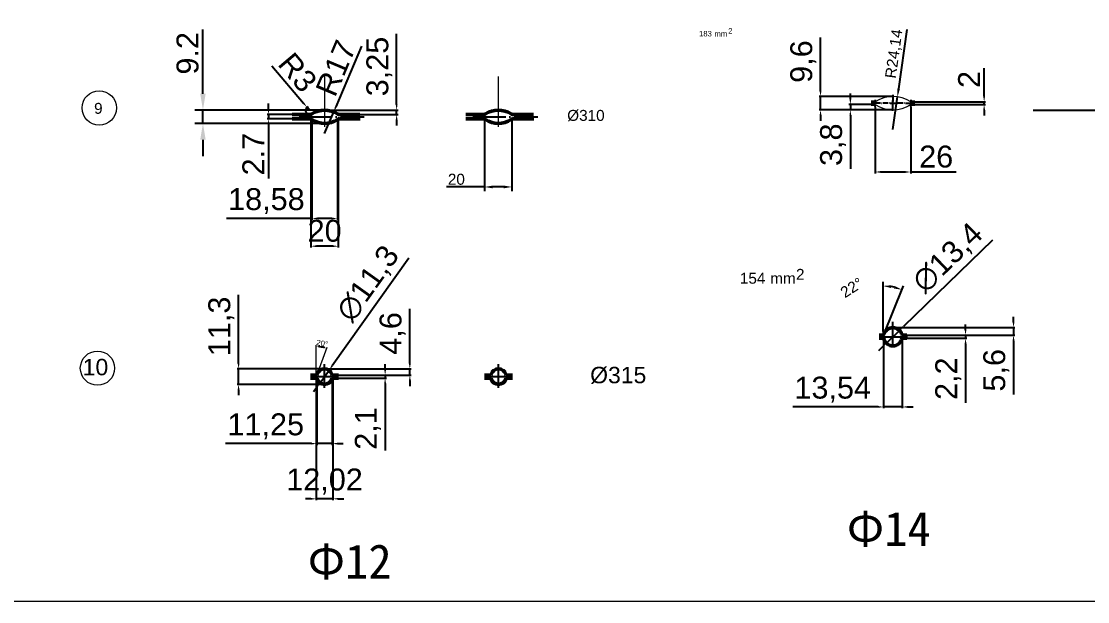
# Model space of a CAD drawing. Header units: millimetres. Extents: x 1526 to 31626, y -4643 to 9189.
# Drawn here: x 23015 to 23794, y 764 to 1188 of the extents above; entities that cross this region are included whole.
import ezdxf

# ---------------------------------------------------------------- set-up
doc = ezdxf.new("R2010")
doc.units = ezdxf.units.MM
doc.linetypes.add('ACAD_ISO04W100', pattern=[30, 24, -3, 0, -3])
for name, color, linetype, lineweight in [('Main', 1, 'Continuous', 40), ('контурная', 7, 'Continuous', 50), ('осевые', 1, 'ACAD_ISO04W100', 25), ('размерные', 7, 'Continuous', 25), ('тонкая', 7, 'Continuous', 20), ('тонкий', 7, 'Continuous', 20), ('图层4', 250, 'Continuous', 13)]:
    doc.layers.add(name, color=color, linetype=linetype, lineweight=lineweight)
doc.layers.add('осевая', color=4, linetype='Continuous')
doc.styles.add('s1v4', font='arial.ttf', dxfattribs={"height": 4})
doc.styles.add('s2v4', font='arial.ttf', dxfattribs={"height": 8})
doc.styles.get("Standard").update_dxf_attribs({"font": 'arial.ttf'})
doc.dimstyles.new('ISO-25', dxfattribs={"dimtxt": 2.5, "dimasz": 2.5, "dimexe": 1.25, "dimexo": 0.625, "dimtad": 1, "dimtxsty": 'Standard', "dimcen": 2.5, "dimadec": 0, "dimazin": 0, "dimtfac": 1, "dimtmove": 0, "dimatfit": 3, "dimfxl": 1, "dimarcsym": 0})
doc.dimstyles.new('ISO-25$0', dxfattribs={"dimscale": 2, "dimtxt": 4, "dimasz": 3, "dimexe": 0.5, "dimexo": 0, "dimgap": 1, "dimtad": 1, "dimtxsty": 'Standard', "dimcen": 3, "dimclrd": 150, "dimclre": 150, "dimadec": 0, "dimazin": 0, "dimtfac": 1, "dimtmove": 0, "dimatfit": 3, "dimfxl": 1, "dimlwd": -1, "dimarcsym": 0})
doc.dimstyles.new('ISO-25$4', dxfattribs={"dimscale": 3, "dimtxt": 4, "dimasz": 1, "dimexe": 0, "dimexo": 1, "dimtad": 1, "dimtih": 1, "dimtoh": 1, "dimtxsty": 'Standard', "dimcen": 2, "dimclrd": 5, "dimclre": 5, "dimclrt": 3, "dimadec": 0, "dimazin": 0, "dimtfac": 1, "dimtmove": 0, "dimatfit": 3, "dimfxl": 1, "dimarcsym": 0})
doc.dimstyles.new('s1v4', dxfattribs={"dimtxt": 4, "dimasz": 1.5, "dimexe": 1, "dimexo": 0, "dimgap": 0.7, "dimtad": 1, "dimtxsty": 'Standard', "dimcen": 1, "dimadec": 0, "dimazin": 0, "dimtfac": 1, "dimtix": 1, "dimtmove": 0, "dimatfit": 3, "dimfxl": 1, "dimlwd": -1, "dimlwe": 20, "dimarcsym": 0})
doc.dimstyles.new('s2v4', dxfattribs={"dimtxt": 8, "dimasz": 6, "dimexe": 3, "dimexo": 0, "dimgap": 1.5, "dimtad": 1, "dimtxsty": 'Standard', "dimcen": 2.5, "dimadec": 0, "dimazin": 0, "dimtfac": 1, "dimtmove": 0, "dimatfit": 3, "dimfxl": 1, "dimarcsym": 0})
doc.dimstyles.new('s4v4', dxfattribs={"dimtxt": 16, "dimasz": 12, "dimexe": 6, "dimexo": 0, "dimgap": 3, "dimtad": 1, "dimtxsty": 'Standard', "dimcen": 2.5, "dimadec": 0, "dimazin": 0, "dimtfac": 1, "dimtmove": 0, "dimatfit": 3, "dimfxl": 1, "dimarcsym": 0})

# ---------------------------------------------------------------- blocks, each defined once
blk = doc.blocks.new('*D1309')
at = {"layer": 'Defpoints', "color": 0, "transparency": 16777216}
for p in [(23226.22, 1116.36), (23246.22, 1116.36), (23226.22, 1023.44)]:
    blk.add_point(p, dxfattribs=at)
at = {"layer": '图层4', "color": 0, "lineweight": -2, "transparency": 16777216}
for p, q in [((23226.22, 1116.36), (23226.22, 1022.44)), ((23246.22, 1116.36), (23246.22, 1022.44)), ((23242.22, 1023.44), (23230.22, 1023.44))]:
    blk.add_line(p, q, dxfattribs=at)
at = {"layer": '图层4', "color": 0, "transparency": 16777216}
for points in [[(23230.22, 1024.11), (23230.22, 1022.78), (23226.22, 1023.44)], [(23242.22, 1024.11), (23242.22, 1022.78), (23246.22, 1023.44)]]:
    blk.add_solid(points, dxfattribs=at)
at = {"layer": '图层4', "color": 0, "lineweight": 13, "transparency": 16777216, "insert": (23236.22, 1034.61), "char_height": 16, "attachment_point": 5}
blk.add_mtext('20', dxfattribs=at)
blk = doc.blocks.new('*D1349')
at = {"layer": 'Defpoints', "color": 0, "transparency": 16777216}
for p in [(23236.22, 1122.81), (23288.81, 1122.81), (23252.25, 1119.56)]:
    blk.add_point(p, dxfattribs=at)
at = {"layer": '图层4', "color": 0, "lineweight": -2, "transparency": 16777216}
for p, q in [((23288.81, 1126.81), (23288.81, 1178.48)), ((23236.22, 1122.81), (23289.81, 1122.81)), ((23288.81, 1119.56), (23288.81, 1122.81)), ((23252.25, 1119.56), (23289.81, 1119.56)), ((23288.81, 1115.56), (23288.81, 1111.56))]:
    blk.add_line(p, q, dxfattribs=at)
at = {"layer": '图层4', "color": 0, "transparency": 16777216}
for points in [[(23288.15, 1126.81), (23289.48, 1126.81), (23288.81, 1122.81)], [(23288.15, 1115.56), (23289.48, 1115.56), (23288.81, 1119.56)]]:
    blk.add_solid(points, dxfattribs=at)
at = {"layer": '图层4', "color": 0, "lineweight": 13, "transparency": 16777216, "insert": (23276.2, 1154.64), "char_height": 16, "attachment_point": 5, "rotation": 90}
blk.add_mtext('3,25', dxfattribs=at)
blk = doc.blocks.new('*D1350')
at = {"layer": 'Defpoints', "color": 0, "transparency": 16777216}
for p in [(23195.14, 1116.36), (23215.46, 1119.56), (23215.46, 1116.36)]:
    blk.add_point(p, dxfattribs=at)
at = {"layer": '图层4', "color": 0, "lineweight": -2, "transparency": 16777216}
for p, q in [((23195.14, 1123.56), (23195.14, 1127.56)), ((23215.46, 1119.56), (23194.14, 1119.56)), ((23215.46, 1116.36), (23194.14, 1116.36)), ((23195.14, 1119.56), (23195.14, 1116.36)), ((23195.14, 1112.36), (23195.14, 1072.95))]:
    blk.add_line(p, q, dxfattribs=at)
at = {"layer": '图层4', "color": 0, "transparency": 16777216}
for points in [[(23194.47, 1123.56), (23195.8, 1123.56), (23195.14, 1119.56)], [(23194.47, 1112.36), (23195.8, 1112.36), (23195.14, 1116.36)]]:
    blk.add_solid(points, dxfattribs=at)
at = {"layer": '图层4', "color": 0, "lineweight": 13, "transparency": 16777216, "insert": (23184.11, 1090.65), "char_height": 16, "attachment_point": 5, "rotation": 90}
blk.add_mtext('2.7', dxfattribs=at)
blk = doc.blocks.new('*D1351')
at = {"layer": 'Defpoints', "color": 0, "transparency": 16777216}
for p in [(23242.83, 1121.47), (23236.22, 1105.81)]:
    blk.add_point(p, dxfattribs=at)
at = {"layer": '图层4', "color": 0, "lineweight": -2, "transparency": 16777216}
for p, q in [((23263.14, 1169.59), (23244.39, 1125.15)), ((23236.22, 1105.81), (23242.83, 1121.47))]:
    blk.add_line(p, q, dxfattribs=at)
at = {"layer": '图层4', "color": 0, "transparency": 16777216}
blk.add_solid([(23243.77, 1125.41), (23245, 1124.89), (23242.83, 1121.47)], dxfattribs=at)
at = {"layer": '图层4', "color": 0, "lineweight": 13, "transparency": 16777216, "insert": (23244.37, 1153.5), "char_height": 16, "attachment_point": 5, "rotation": 67.12267}
blk.add_mtext('R17', dxfattribs=at)
blk = doc.blocks.new('*D1352')
at = {"layer": 'Defpoints', "color": 0, "transparency": 16777216}
for p in [(23223.36, 1124.85), (23225.29, 1122.56)]:
    blk.add_point(p, dxfattribs=at)
at = {"layer": '图层4', "color": 0, "lineweight": -2, "transparency": 16777216}
for p, q in [((23197.68, 1155.26), (23220.78, 1127.9)), ((23225.29, 1122.56), (23223.36, 1124.85))]:
    blk.add_line(p, q, dxfattribs=at)
blk.add_arc((23225.29, 1122.56), 3, 111.08466, 270, dxfattribs=at)
at = {"layer": '图层4', "color": 0, "transparency": 16777216}
blk.add_solid([(23221.29, 1128.33), (23220.27, 1127.47), (23223.36, 1124.85)], dxfattribs=at)
at = {"layer": '图层4', "color": 0, "lineweight": 13, "transparency": 16777216, "insert": (23216.47, 1150.32), "char_height": 16, "attachment_point": 5, "rotation": 310.18325}
blk.add_mtext('R3', dxfattribs=at)
blk = doc.blocks.new('*D1353')
at = {"layer": 'Defpoints', "color": 0, "transparency": 16777216}
for p in [(23226.93, 1115.87), (23245.51, 1115.87), (23245.51, 1043.71)]:
    blk.add_point(p, dxfattribs=at)
at = {"layer": '图层4', "color": 0, "lineweight": -2, "transparency": 16777216}
for p, q in [((23226.93, 1115.87), (23226.93, 1042.71)), ((23245.51, 1115.87), (23245.51, 1042.71)), ((23226.93, 1043.71), (23164.41, 1043.71)), ((23241.51, 1043.71), (23230.93, 1043.71))]:
    blk.add_line(p, q, dxfattribs=at)
at = {"layer": '图层4', "color": 0, "transparency": 16777216}
for points in [[(23230.93, 1044.38), (23230.93, 1043.05), (23226.93, 1043.71)], [(23241.51, 1044.38), (23241.51, 1043.05), (23245.51, 1043.71)]]:
    blk.add_solid(points, dxfattribs=at)
at = {"layer": '图层4', "color": 0, "lineweight": 13, "transparency": 16777216, "insert": (23193.67, 1056.33), "char_height": 16, "attachment_point": 5}
blk.add_mtext('18,58', dxfattribs=at)
blk = doc.blocks.new('*D1310')
at = {"layer": 'Defpoints', "color": 0, "transparency": 16777216}
for p in [(23353.07, 1116.36), (23373.07, 1116.36), (23353.07, 1066.69)]:
    blk.add_point(p, dxfattribs=at)
at = {"layer": 'тонкий', "color": 0, "lineweight": -2, "transparency": 16777216}
for p, q in [((23353.07, 1116.36), (23353.07, 1063.69)), ((23373.07, 1116.36), (23373.07, 1063.69)), ((23353.07, 1066.69), (23325.16, 1066.69)), ((23367.07, 1066.69), (23359.07, 1066.69))]:
    blk.add_line(p, q, dxfattribs=at)
at = {"layer": 'тонкий', "color": 0, "transparency": 16777216}
for points in [[(23359.07, 1067.69), (23359.07, 1065.69), (23353.07, 1066.69)], [(23367.07, 1067.69), (23367.07, 1065.69), (23373.07, 1066.69)]]:
    blk.add_solid(points, dxfattribs=at)
at = {"layer": 'тонкий', "color": 0, "transparency": 16777216, "insert": (23332.44, 1072.27), "char_height": 8, "attachment_point": 5}
blk.add_mtext('20', dxfattribs=at)
blk = doc.blocks.new('*D1326')
at = {"layer": 'Defpoints', "color": 0, "transparency": 16777216}
for p in [(23236.13, 933.86), (23246.09, 929.26), (23298.45, 933.86)]:
    blk.add_point(p, dxfattribs=at)
at = {"layer": '图层4', "color": 0, "lineweight": -2, "transparency": 16777216}
for p, q in [((23298.45, 937.86), (23298.45, 977.63)), ((23236.13, 933.86), (23299.45, 933.86)), ((23246.09, 929.26), (23299.45, 929.26)), ((23298.45, 929.26), (23298.45, 933.86)), ((23298.45, 925.26), (23298.45, 921.26))]:
    blk.add_line(p, q, dxfattribs=at)
at = {"layer": '图层4', "color": 0, "transparency": 16777216}
for points in [[(23297.78, 937.86), (23299.12, 937.86), (23298.45, 933.86)], [(23297.78, 925.26), (23299.12, 925.26), (23298.45, 929.26)]]:
    blk.add_solid(points, dxfattribs=at)
at = {"layer": '图层4', "color": 0, "lineweight": 13, "transparency": 16777216, "insert": (23285.83, 959.75), "char_height": 16, "attachment_point": 5, "rotation": 90}
blk.add_mtext('4,6', dxfattribs=at)
blk = doc.blocks.new('*D1327')
at = {"layer": 'Defpoints', "color": 0, "transparency": 16777216}
for p in [(23230.12, 928.21), (23242.14, 928.21), (23230.12, 838.98)]:
    blk.add_point(p, dxfattribs=at)
at = {"layer": '图层4', "color": 0, "lineweight": -2, "transparency": 16777216}
for p, q in [((23230.12, 928.21), (23230.12, 837.98)), ((23242.14, 928.21), (23242.14, 837.98)), ((23226.12, 838.98), (23222.12, 838.98)), ((23242.14, 838.98), (23230.12, 838.98)), ((23246.14, 838.98), (23250.14, 838.98))]:
    blk.add_line(p, q, dxfattribs=at)
at = {"layer": '图层4', "color": 0, "transparency": 16777216}
for points in [[(23226.12, 839.65), (23226.12, 838.32), (23230.12, 838.98)], [(23246.14, 839.65), (23246.14, 838.32), (23242.14, 838.98)]]:
    blk.add_solid(points, dxfattribs=at)
at = {"layer": '图层4', "color": 0, "lineweight": 13, "transparency": 16777216, "insert": (23236.13, 851.6), "char_height": 16, "attachment_point": 5}
blk.add_mtext('12,02', dxfattribs=at)
blk = doc.blocks.new('*D1306')
at = {"layer": 'Defpoints', "color": 0, "transparency": 16777216}
for p in [(23246.09, 929.26), (23246.09, 927.16), (23280.4, 927.16)]:
    blk.add_point(p, dxfattribs=at)
at = {"layer": '图层4', "color": 0, "lineweight": -2, "transparency": 16777216}
for p, q in [((23280.4, 933.26), (23280.4, 937.26)), ((23246.09, 929.26), (23281.4, 929.26)), ((23246.09, 927.16), (23281.4, 927.16)), ((23280.4, 929.26), (23280.4, 927.16)), ((23280.4, 923.16), (23280.4, 874.17))]:
    blk.add_line(p, q, dxfattribs=at)
at = {"layer": '图层4', "color": 0, "transparency": 16777216}
for points in [[(23279.73, 933.26), (23281.06, 933.26), (23280.4, 929.26)], [(23279.73, 923.16), (23281.06, 923.16), (23280.4, 927.16)]]:
    blk.add_solid(points, dxfattribs=at)
at = {"layer": '图层4', "color": 0, "lineweight": 13, "transparency": 16777216, "insert": (23267.78, 890.33), "char_height": 16, "attachment_point": 5, "rotation": 90}
blk.add_mtext('2,1', dxfattribs=at)
blk = doc.blocks.new('*D1328')
at = {"layer": 'Defpoints', "color": 0, "transparency": 16777216}
for p in [(23235.18, 949.57), (23230.12, 930.33), (23230.12, 928.21), (23230.12, 928.21), (23230.43, 929.07)]:
    blk.add_point(p, dxfattribs=at)
at = {"layer": 'размерные', "color": 0, "lineweight": 20, "transparency": 16777216}
for p, q in [((23230.12, 930.33), (23230.12, 951.16)), ((23230.43, 929.07), (23237.97, 949.78))]:
    blk.add_line(p, q, dxfattribs=at)
at = {"layer": 'размерные', "color": 0, "transparency": 16777216}
blk.add_arc((23230.12, 928.21), 21.95, 73.91609, 86.08391, dxfattribs=at)
for points in [[(23231.61, 949.86), (23231.63, 950.36), (23230.12, 950.16)], [(23236.28, 949.54), (23236.12, 949.07), (23237.63, 948.84)]]:
    blk.add_solid(points, dxfattribs=at)
at = {"layer": 'размерные', "color": 0, "transparency": 16777216, "insert": (23234.41, 952.53), "char_height": 4, "attachment_point": 5, "rotation": 350}
blk.add_mtext('20°', dxfattribs=at)
blk = doc.blocks.new('*D1329')
at = {"layer": 'Defpoints', "color": 0, "transparency": 16777216}
for p in [(23230.5, 927.16), (23241.75, 927.16), (23241.75, 879.26)]:
    blk.add_point(p, dxfattribs=at)
at = {"layer": '图层4', "color": 0, "lineweight": -2, "transparency": 16777216}
for p, q in [((23230.5, 927.16), (23230.5, 878.26)), ((23241.75, 927.16), (23241.75, 878.26)), ((23226.5, 879.26), (23163.89, 879.26)), ((23241.75, 879.26), (23230.5, 879.26)), ((23245.75, 879.26), (23249.75, 879.26))]:
    blk.add_line(p, q, dxfattribs=at)
at = {"layer": '图层4', "color": 0, "transparency": 16777216}
for points in [[(23226.5, 879.93), (23226.5, 878.6), (23230.5, 879.26)], [(23245.75, 879.93), (23245.75, 878.6), (23241.75, 879.26)]]:
    blk.add_solid(points, dxfattribs=at)
at = {"layer": '图层4', "color": 0, "lineweight": 13, "transparency": 16777216, "insert": (23193.2, 891.88), "char_height": 16, "attachment_point": 5}
blk.add_mtext('11,25', dxfattribs=at)
blk = doc.blocks.new('*D1330')
at = {"layer": 'Defpoints', "color": 0, "transparency": 16777216}
for p in [(23239.41, 932.81), (23232.85, 923.61)]:
    blk.add_point(p, dxfattribs=at)
at = {"layer": '图层4', "color": 0, "lineweight": -2, "transparency": 16777216}
for p, q in [((23297.82, 1014.7), (23241.73, 936.07)), ((23232.85, 923.61), (23239.41, 932.81)), ((23230.52, 920.36), (23228.2, 917.1))]:
    blk.add_line(p, q, dxfattribs=at)
at = {"layer": '图层4', "color": 0, "transparency": 16777216}
for points in [[(23241.19, 936.46), (23242.27, 935.68), (23239.41, 932.81)], [(23229.98, 920.74), (23231.07, 919.97), (23232.85, 923.61)]]:
    blk.add_solid(points, dxfattribs=at)
at = {"layer": '图层4', "color": 0, "lineweight": 13, "transparency": 16777216, "insert": (23268.47, 995.73), "char_height": 16, "attachment_point": 5, "rotation": 54.4986}
blk.add_mtext('∅11,3', dxfattribs=at)
blk = doc.blocks.new('*D1331')
at = {"layer": 'Defpoints', "color": 0, "transparency": 16777216}
for p in [(23173.34, 933.86), (23236.13, 933.86), (23236.13, 922.56)]:
    blk.add_point(p, dxfattribs=at)
at = {"layer": '图层4', "color": 0, "lineweight": -2, "transparency": 16777216}
for p, q in [((23173.34, 937.86), (23173.34, 987.92)), ((23236.13, 933.86), (23172.34, 933.86)), ((23173.34, 922.56), (23173.34, 933.86)), ((23236.13, 922.56), (23172.34, 922.56)), ((23173.34, 918.56), (23173.34, 914.56))]:
    blk.add_line(p, q, dxfattribs=at)
at = {"layer": '图层4', "color": 0, "transparency": 16777216}
for points in [[(23172.68, 937.86), (23174.01, 937.86), (23173.34, 933.86)], [(23172.68, 918.56), (23174.01, 918.56), (23173.34, 922.56)]]:
    blk.add_solid(points, dxfattribs=at)
at = {"layer": '图层4', "color": 0, "lineweight": 13, "transparency": 16777216, "insert": (23160.73, 964.89), "char_height": 16, "attachment_point": 5, "rotation": 90}
blk.add_mtext('11,3', dxfattribs=at)
blk = doc.blocks.new('*D1397')
at = {"layer": 'Defpoints', "color": 0, "transparency": 16777216}
for p in [(23638.34, 1125.28), (23664.34, 1125.28), (23664.34, 1077.62)]:
    blk.add_point(p, dxfattribs=at)
at = {"layer": '图层4', "color": 0, "lineweight": -2, "transparency": 16777216}
for p, q in [((23638.34, 1125.28), (23638.34, 1076.62)), ((23664.34, 1125.28), (23664.34, 1076.62)), ((23642.34, 1077.62), (23660.34, 1077.62)), ((23664.34, 1077.62), (23697.53, 1077.62))]:
    blk.add_line(p, q, dxfattribs=at)
at = {"layer": '图层4', "color": 0, "transparency": 16777216}
for points in [[(23642.34, 1078.29), (23642.34, 1076.96), (23638.34, 1077.62)], [(23660.34, 1078.29), (23660.34, 1076.96), (23664.34, 1077.62)]]:
    blk.add_solid(points, dxfattribs=at)
at = {"layer": '图层4', "color": 0, "lineweight": 13, "transparency": 16777216, "insert": (23682.94, 1088.79), "char_height": 16, "attachment_point": 5}
blk.add_mtext('26', dxfattribs=at)
blk = doc.blocks.new('*D1417')
at = {"layer": 'Defpoints', "color": 0, "transparency": 16777216}
for p in [(23620.24, 1123.08), (23635.35, 1126.88), (23651.34, 1123.08)]:
    blk.add_point(p, dxfattribs=at)
at = {"layer": '图层4', "color": 0, "lineweight": -2, "transparency": 16777216}
for p, q in [((23620.24, 1130.88), (23620.24, 1134.88)), ((23635.35, 1126.88), (23619.24, 1126.88)), ((23651.34, 1123.08), (23619.24, 1123.08)), ((23620.24, 1126.88), (23620.24, 1123.08)), ((23620.24, 1119.08), (23620.24, 1079.93))]:
    blk.add_line(p, q, dxfattribs=at)
at = {"layer": '图层4', "color": 0, "transparency": 16777216}
for points in [[(23619.57, 1130.88), (23620.91, 1130.88), (23620.24, 1126.88)], [(23619.57, 1119.08), (23620.91, 1119.08), (23620.24, 1123.08)]]:
    blk.add_solid(points, dxfattribs=at)
at = {"layer": '图层4', "color": 0, "lineweight": 13, "transparency": 16777216, "insert": (23607.62, 1097.51), "char_height": 16, "attachment_point": 5, "rotation": 90}
blk.add_mtext('3,8', dxfattribs=at)
blk = doc.blocks.new('*D1418')
at = {"layer": 'Defpoints', "color": 0, "transparency": 16777216}
for p in [(23654.65, 1132.45), (23651.34, 1108.54)]:
    blk.add_point(p, dxfattribs=at)
at = {"layer": 'размерные', "color": 0, "lineweight": -2, "transparency": 16777216}
for p, q in [((23661.46, 1181.6), (23655.47, 1138.4)), ((23651.34, 1108.54), (23654.65, 1132.45))]:
    blk.add_line(p, q, dxfattribs=at)
at = {"layer": 'размерные', "color": 0, "transparency": 16777216}
blk.add_solid([(23654.48, 1138.53), (23656.47, 1138.26), (23654.65, 1132.45)], dxfattribs=at)
at = {"layer": 'размерные', "color": 0, "transparency": 16777216, "insert": (23652.63, 1163.84), "char_height": 8, "attachment_point": 5, "rotation": 82.119}
blk.add_mtext('R24,14', dxfattribs=at)
blk = doc.blocks.new('*D1419')
at = {"layer": 'Defpoints', "color": 0, "transparency": 16777216}
for p in [(23667.34, 1128.88), (23667.34, 1126.88), (23717.97, 1128.88)]:
    blk.add_point(p, dxfattribs=at)
at = {"layer": '图层4', "color": 0, "lineweight": -2, "transparency": 16777216}
for p, q in [((23717.97, 1132.88), (23717.97, 1153.48)), ((23667.34, 1128.88), (23718.97, 1128.88)), ((23667.34, 1126.88), (23718.97, 1126.88)), ((23717.97, 1126.88), (23717.97, 1128.88)), ((23717.97, 1122.88), (23717.97, 1118.88))]:
    blk.add_line(p, q, dxfattribs=at)
at = {"layer": '图层4', "color": 0, "transparency": 16777216}
for points in [[(23717.3, 1132.88), (23718.64, 1132.88), (23717.97, 1128.88)], [(23717.3, 1122.88), (23718.64, 1122.88), (23717.97, 1126.88)]]:
    blk.add_solid(points, dxfattribs=at)
at = {"layer": '图层4', "color": 0, "lineweight": 13, "transparency": 16777216, "insert": (23706.94, 1145.18), "char_height": 16, "attachment_point": 5, "rotation": 90}
blk.add_mtext('2', dxfattribs=at)
blk = doc.blocks.new('*D1420')
at = {"layer": 'Defpoints', "color": 0, "transparency": 16777216}
for p in [(23598.45, 1132.68), (23651.34, 1132.68), (23651.34, 1123.08)]:
    blk.add_point(p, dxfattribs=at)
at = {"layer": '图层4', "color": 0, "lineweight": -2, "transparency": 16777216}
for p, q in [((23598.45, 1136.68), (23598.45, 1175.8)), ((23651.34, 1132.68), (23597.45, 1132.68)), ((23598.45, 1123.08), (23598.45, 1132.68)), ((23651.34, 1123.08), (23597.45, 1123.08)), ((23598.45, 1119.08), (23598.45, 1115.08))]:
    blk.add_line(p, q, dxfattribs=at)
at = {"layer": '图层4', "color": 0, "transparency": 16777216}
for points in [[(23597.78, 1136.68), (23599.12, 1136.68), (23598.45, 1132.68)], [(23597.78, 1119.08), (23599.12, 1119.08), (23598.45, 1123.08)]]:
    blk.add_solid(points, dxfattribs=at)
at = {"layer": '图层4', "color": 0, "lineweight": 13, "transparency": 16777216, "insert": (23585.84, 1158.24), "char_height": 16, "attachment_point": 5, "rotation": 90}
blk.add_mtext('9,6', dxfattribs=at)
blk = doc.blocks.new('*D1398')
at = {"layer": 'Defpoints', "color": 0, "transparency": 16777216}
for p in [(23651.33, 963.98), (23661.47, 958.38), (23739.43, 958.38)]:
    blk.add_point(p, dxfattribs=at)
at = {"layer": '图层4', "color": 0, "lineweight": -2, "transparency": 16777216}
for p, q in [((23739.43, 967.98), (23739.43, 971.98)), ((23651.33, 963.98), (23740.43, 963.98)), ((23661.47, 958.38), (23740.43, 958.38)), ((23739.43, 963.98), (23739.43, 958.38)), ((23739.43, 954.38), (23739.43, 915.26))]:
    blk.add_line(p, q, dxfattribs=at)
at = {"layer": '图层4', "color": 0, "transparency": 16777216}
for points in [[(23738.77, 967.98), (23740.1, 967.98), (23739.43, 963.98)], [(23738.77, 954.38), (23740.1, 954.38), (23739.43, 958.38)]]:
    blk.add_solid(points, dxfattribs=at)
at = {"layer": '图层4', "color": 0, "lineweight": 13, "transparency": 16777216, "insert": (23726.82, 932.82), "char_height": 16, "attachment_point": 5, "rotation": 90}
blk.add_mtext('5,6', dxfattribs=at)
blk = doc.blocks.new('*D1421')
at = {"layer": 'Defpoints', "color": 0, "transparency": 16777216}
for p in [(23661.47, 958.38), (23661.47, 956.18), (23704.37, 956.18)]:
    blk.add_point(p, dxfattribs=at)
at = {"layer": '图层4', "color": 0, "lineweight": -2, "transparency": 16777216}
for p, q in [((23704.37, 962.38), (23704.37, 966.38)), ((23661.47, 958.38), (23705.37, 958.38)), ((23704.37, 958.38), (23704.37, 956.18)), ((23661.47, 956.18), (23705.37, 956.18)), ((23704.37, 952.18), (23704.37, 909.07))]:
    blk.add_line(p, q, dxfattribs=at)
at = {"layer": '图层4', "color": 0, "transparency": 16777216}
for points in [[(23703.71, 962.38), (23705.04, 962.38), (23704.37, 958.38)], [(23703.71, 952.18), (23705.04, 952.18), (23704.37, 956.18)]]:
    blk.add_solid(points, dxfattribs=at)
at = {"layer": '图层4', "color": 0, "lineweight": 13, "transparency": 16777216, "insert": (23691.76, 926.69), "char_height": 16, "attachment_point": 5, "rotation": 90}
blk.add_mtext('2,2', dxfattribs=at)
blk = doc.blocks.new('*D1399')
at = {"layer": 'Defpoints', "color": 0, "transparency": 16777216}
for p in [(23644.56, 956.18), (23658.1, 956.18), (23644.56, 906.06)]:
    blk.add_point(p, dxfattribs=at)
at = {"layer": '图层4', "color": 0, "lineweight": -2, "transparency": 16777216}
for p, q in [((23644.56, 956.18), (23644.56, 905.06)), ((23658.1, 956.18), (23658.1, 905.06)), ((23640.56, 906.06), (23578.14, 906.06)), ((23658.1, 906.06), (23644.56, 906.06)), ((23662.1, 906.06), (23666.1, 906.06))]:
    blk.add_line(p, q, dxfattribs=at)
at = {"layer": '图层4', "color": 0, "transparency": 16777216}
for points in [[(23640.56, 906.73), (23640.56, 905.4), (23644.56, 906.06)], [(23662.1, 906.73), (23662.1, 905.4), (23658.1, 906.06)]]:
    blk.add_solid(points, dxfattribs=at)
at = {"layer": '图层4', "color": 0, "lineweight": 13, "transparency": 16777216, "insert": (23607.35, 918.68), "char_height": 16, "attachment_point": 5}
blk.add_mtext('13,54', dxfattribs=at)
blk = doc.blocks.new('*D1400')
at = {"layer": 'Defpoints', "color": 0, "transparency": 16777216}
for p in [(23656.15, 961.94), (23646.52, 952.62)]:
    blk.add_point(p, dxfattribs=at)
at = {"layer": '图层4', "color": 0, "lineweight": -2, "transparency": 16777216}
for p, q in [((23724.17, 1027.73), (23659.02, 964.72)), ((23646.52, 952.62), (23656.15, 961.94)), ((23643.64, 949.84), (23640.77, 947.06))]:
    blk.add_line(p, q, dxfattribs=at)
at = {"layer": '图层4', "color": 0, "transparency": 16777216}
for points in [[(23658.56, 965.2), (23659.49, 964.24), (23656.15, 961.94)], [(23643.18, 950.32), (23644.1, 949.36), (23646.52, 952.62)]]:
    blk.add_solid(points, dxfattribs=at)
at = {"layer": '图层4', "color": 0, "lineweight": 13, "transparency": 16777216, "insert": (23691.89, 1014.43), "char_height": 16, "attachment_point": 5, "rotation": 44.04564}
blk.add_mtext('∅13,4', dxfattribs=at)
blk = doc.blocks.new('*D1401')
at = {"layer": 'Defpoints', "color": 0, "transparency": 16777216}
for p in [(23653.51, 993.19), (23644.12, 961.06), (23644.49, 958.21), (23644.12, 957.28), (23644.12, 957.28)]:
    blk.add_point(p, dxfattribs=at)
at = {"layer": 'тонкий', "color": 0, "lineweight": -2, "transparency": 16777216}
for p, q in [((23644.12, 961.06), (23644.12, 997.4)), ((23644.49, 958.21), (23659.14, 994.48))]:
    blk.add_line(p, q, dxfattribs=at)
blk.add_arc((23644.12, 957.28), 37.12, 77.27175, 80.72825, dxfattribs=at)
at = {"layer": 'тонкий', "color": 0, "transparency": 16777216}
for points in [[(23650.02, 992.92), (23650.18, 994.91), (23644.12, 994.4)], [(23652.59, 994.44), (23652, 992.53), (23658.02, 991.7)]]:
    blk.add_solid(points, dxfattribs=at)
at = {"layer": 'тонкий', "color": 0, "transparency": 16777216, "insert": (23621.2, 993.24), "char_height": 8, "attachment_point": 5, "rotation": 32.5101}
blk.add_mtext('22°', dxfattribs=at)
blk = doc.blocks.new('*D1430')
at = {"layer": 'Defpoints', "color": 0, "transparency": 16777216}
for p in [(23147.32, 1122.81), (23236.22, 1122.81), (23236.22, 1113.11)]:
    blk.add_point(p, dxfattribs=at)
at = {"layer": 'размерные', "color": 0, "lineweight": -2, "transparency": 16777216}
for p, q in [((23147.32, 1134.81), (23147.32, 1181.77)), ((23236.22, 1122.81), (23141.32, 1122.81)), ((23147.32, 1113.11), (23147.32, 1122.81)), ((23236.22, 1113.11), (23141.32, 1113.11)), ((23147.32, 1101.11), (23147.32, 1089.11))]:
    blk.add_line(p, q, dxfattribs=at)
at = {"layer": 'размерные', "color": 0, "transparency": 16777216}
for points in [[(23145.32, 1134.81), (23149.32, 1134.81), (23147.32, 1122.81)], [(23145.32, 1101.11), (23149.32, 1101.11), (23147.32, 1113.11)]]:
    blk.add_solid(points, dxfattribs=at)
at = {"layer": 'размерные', "color": 0, "transparency": 16777216, "insert": (23136.15, 1164.29), "char_height": 16, "attachment_point": 5, "rotation": 90}
blk.add_mtext('9.2', dxfattribs=at)

msp = doc.modelspace()

# ---------------------------------------------------------------- linework, layer by layer
at = {"color": 3, "linetype": 'ByBlock'}
for p, q in [((23651.3322, 1133.92014), (23651.3322, 1129.96699)), ((23651.3322, 1133.72014), (23651.3322, 1129.76699)), ((23651.3322, 1125.90514), (23651.3322, 1129.85829)), ((23651.3322, 1129.62401), (23651.3322, 1129.25127)), ((23651.34467, 1133.46962), (23651.34467, 1129.51647)), ((23642.26147, 1127.88172), (23638.30832, 1127.88172)), ((23642.94565, 1127.88172), (23643.3184, 1127.88172)), ((23647.9715, 1127.88172), (23644.01835, 1127.88172)), ((23648.84994, 1127.88172), (23648.47719, 1127.88172)), ((23649.35563, 1127.88172), (23653.30878, 1127.88172)), ((23651.3322, 1129.42401), (23651.3322, 1129.05127)), ((23651.34467, 1122.29382), (23651.34467, 1126.24697)), ((23653.81447, 1127.88172), (23654.18722, 1127.88172)), ((23658.64606, 1127.88172), (23654.69291, 1127.88172)), ((23659.71876, 1127.88172), (23659.34601, 1127.88172)), ((23660.40294, 1127.88172), (23664.35609, 1127.88172))]:
    msp.add_line(p, q, dxfattribs=at)
at = {"lineweight": 13}
msp.add_lwpolyline([(22300.15554, 2864.98897), (25552.1406, 2864.98897), (25552.1406, 763.88539), (22300.15554, 763.88539)], close=True, dxfattribs=at)
at = {"layer": 'Main'}
for p, q in [((23638.65136, 1128.8812), (23635.35236, 1128.8812)), ((23638.65136, 1126.88224), (23635.35236, 1126.88224)), ((23664.03797, 1128.8812), (23667.33697, 1128.8812)), ((23664.03797, 1126.88224), (23667.33697, 1126.88224))]:
    msp.add_line(p, q, dxfattribs=at)
at = {"layer": 'контурная'}
for p, q in [((23212.52566, 1119.55603), (23225.29235, 1119.55603)), ((23212.52566, 1116.35603), (23225.29235, 1116.35603)), ((23247.14984, 1119.55603), (23261.98096, 1119.55603)), ((23247.14984, 1116.35603), (23262.23496, 1116.35603)), ((23339.3742, 1119.55603), (23352.1409, 1119.55603)), ((23339.3742, 1116.35603), (23352.1409, 1116.35603)), ((23373.99839, 1119.55603), (23388.8295, 1119.55603)), ((23373.99839, 1116.35603), (23389.0835, 1116.35603)), ((23644.45404, 958.38178), (23641.1909, 958.38178)), ((23644.56089, 958.38178), (23641.1909, 958.38178)), ((23644.56089, 958.38178), (23644.99417, 959.45418)), ((23658.10352, 958.38178), (23657.67024, 959.45418)), ((23658.10352, 958.38178), (23661.47351, 958.38178)), ((23658.21037, 958.38178), (23661.47351, 958.38178)), ((23658.21037, 958.38178), (23661.47351, 958.38178)), ((23644.45404, 956.18178), (23641.1909, 956.18178)), ((23644.56089, 956.18178), (23641.1909, 956.18178)), ((23644.56089, 956.18178), (23644.99417, 955.10938)), ((23658.10352, 956.18178), (23657.67024, 955.10938)), ((23658.10352, 956.18178), (23661.47351, 956.18178)), ((23658.21037, 956.18178), (23661.47351, 956.18178)), ((23658.21037, 956.18178), (23661.47351, 956.18178)), ((23230.50017, 929.2638), (23225.89954, 929.2638)), ((23230.50017, 927.1638), (23225.89954, 927.1638)), ((23230.50017, 929.2638), (23230.75084, 929.9525)), ((23230.50017, 927.1638), (23230.75084, 926.4751)), ((23241.75314, 929.2638), (23241.50247, 929.9525)), ((23241.75314, 927.1638), (23241.50247, 926.4751)), ((23241.75314, 929.2638), (23246.35377, 929.2638)), ((23241.75314, 927.1638), (23246.35377, 927.1638)), ((23357.62632, 929.2638), (23353.02569, 929.2638)), ((23357.62632, 927.1638), (23353.02569, 927.1638)), ((23357.62632, 929.2638), (23357.87699, 929.9525)), ((23357.62632, 927.1638), (23357.87699, 926.4751)), ((23368.87929, 929.2638), (23368.62862, 929.9525)), ((23368.87929, 927.1638), (23368.62862, 926.4751)), ((23368.87929, 929.2638), (23373.47992, 929.2638)), ((23368.87929, 927.1638), (23373.47992, 927.1638))]:
    msp.add_line(p, q, dxfattribs=at)
for centre, radius, start, end in [((23236.2211, 1105.80603), 17, 56.87705979, 123.12294021), ((23363.06964, 1105.80603), 17, 56.87705979, 123.12294021), ((23225.29235, 1122.55603), 3, 270, 303.12294021), ((23225.29235, 1113.35603), 3, 56.87705979, 90), ((23236.2211, 1130.10603), 17, 236.87705979, 303.12294021), ((23247.14984, 1122.55603), 3, 236.87705979, 270), ((23247.14984, 1113.35603), 3, 90, 123.12294021), ((23352.1409, 1122.55603), 3, 270, 303.12294021), ((23352.1409, 1113.35603), 3, 56.87705979, 90), ((23363.06964, 1130.10603), 17, 236.87705979, 303.12294021), ((23373.99839, 1122.55603), 3, 236.87705979, 270), ((23373.99839, 1113.35603), 3, 90, 123.12294021), ((23651.3322, 957.28178), 6.7, 90, 161.08056361), ((23651.3322, 957.28178), 6.7, 18.91943639, 90), ((23651.3322, 957.28178), 6.7, 198.91943639, 270), ((23651.3322, 957.28178), 6.7, 270, 341.08056361), ((23236.12666, 928.2138), 5.65, 90, 162.07722564), ((23236.12666, 928.2138), 5.65, 17.92277436, 90), ((23363.2528, 928.2138), 5.65, 90, 162.07722564), ((23363.2528, 928.2138), 5.65, 17.92277436, 90), ((23236.12666, 928.2138), 5.65, 197.92277436, 270), ((23236.12666, 928.2138), 5.65, 270, 342.07722564), ((23363.2528, 928.2138), 5.65, 197.92277436, 270), ((23363.2528, 928.2138), 5.65, 270, 342.07722564)]:
    msp.add_arc(centre, radius, start, end, dxfattribs=at)
at = {"layer": 'осевая'}
for p, q in [((23651.3322, 950.58178), (23651.3322, 968.22779)), ((23643.20861, 957.28178), (23661.9528, 957.28178)), ((23236.12666, 920.07321), (23236.12666, 937.35543)), ((23363.2528, 920.07321), (23363.2528, 937.35543)), ((23228.44403, 928.2138), (23243.74995, 928.2138)), ((23355.57018, 928.2138), (23370.8761, 928.2138))]:
    msp.add_line(p, q, dxfattribs=at)
at = {"layer": 'осевые'}
for p, q in [((23217.67666, 1117.95603), (23265.07867, 1117.95603)), ((23344.52521, 1117.95603), (23391.92722, 1117.95603))]:
    msp.add_line(p, q, dxfattribs=at)
at = {"layer": 'размерные'}
for p, q in [((23638.3399, 1130.23172), (23638.3399, 1128.8812)), ((23664.34451, 1130.23172), (23664.34451, 1128.8812)), ((23638.3399, 1125.53172), (23638.3399, 1126.88224)), ((23664.34451, 1125.53172), (23664.34451, 1126.88224)), ((23230.118, 928.2138), (23230.118, 930.32805)), ((23230.118, 928.2138), (23230.43049, 929.07236)), ((23230.118, 928.2138), (23230.43049, 927.35524)), ((23242.13531, 928.2138), (23241.8247, 929.0672)), ((23242.13531, 928.2138), (23241.8247, 927.3604)), ((23357.24415, 928.2138), (23357.24415, 930.32805)), ((23357.24415, 928.2138), (23357.55664, 929.07236)), ((23357.24415, 928.2138), (23357.55664, 927.35524)), ((23369.26146, 928.2138), (23368.95084, 929.0672)), ((23369.26146, 928.2138), (23368.95084, 927.3604))]:
    msp.add_line(p, q, dxfattribs=at)
msp.add_lwpolyline([(23753.83875, 1122.64669), (23922.53378, 1122.64669), (23922.53378, 1014.74556)], dxfattribs=at)
at = {"layer": 'тонкая'}
for p, q in [((23644.11646, 957.28178), (23644.11646, 961.06322)), ((23644.11646, 957.28178), (23644.49261, 958.21277)), ((23658.54795, 957.28178), (23658.1718, 958.21277)), ((23644.11646, 957.28178), (23644.49261, 956.35079)), ((23658.54795, 957.28178), (23658.1718, 956.35079))]:
    msp.add_line(p, q, dxfattribs=at)
for centre in [(23071.54261, 1124.4131), (23070.28723, 934.38153)]:
    msp.add_circle(centre, 12.53226, dxfattribs=at)
for centre, start, end in [((23651.3422, 1108.54282), 57.40925905, 122.59074095), ((23651.3422, 1147.22062), 237.40925905, 302.59074095)]:
    msp.add_arc(centre, 24.13938, start, end, dxfattribs=at)
at = {"layer": 'тонкий'}
for p, q in [((23236.2211, 1147.35895), (23236.2211, 1134.43577)), ((23363.06964, 1147.35895), (23363.06964, 1134.43577)), ((23236.2211, 1134.08577), (23236.2211, 1110.60628)), ((23363.06964, 1134.08577), (23363.06964, 1110.60628)), ((23225.74419, 1117.95603), (23226.93166, 1120.04353)), ((23226.93166, 1115.86853), (23225.74419, 1117.95603)), ((23226.22422, 1116.35603), (23226.22422, 1116.80572)), ((23226.93166, 1115.86853), (23226.93166, 1117.95603)), ((23245.51053, 1115.86853), (23246.698, 1117.95603)), ((23246.21797, 1116.35603), (23246.21797, 1116.94209)), ((23352.59274, 1117.95603), (23353.78021, 1120.04353)), ((23353.78021, 1115.86853), (23352.59274, 1117.95603)), ((23353.07277, 1116.35603), (23353.07277, 1116.80572)), ((23353.78021, 1115.86853), (23353.78021, 1117.95603)), ((23372.35908, 1115.86853), (23373.54655, 1117.95603)), ((23373.06652, 1116.35603), (23373.06652, 1116.94209))]:
    msp.add_line(p, q, dxfattribs=at)

# ---------------------------------------------------------------- texts
at = {"lineweight": 13, "char_height": 25, "width": 145.8888889, "attachment_point": 1}
for s, insert in [('{\\fSimSun|b0|i0|c134|p54;\\C1;Φ1\\fSimSun|b0|i0|c0|p54;4}', (23617.62863, 829.62864)), ('{\\fSimSun|b0|i0|c134|p54;\\C1;Φ1\\fSimSun|b0|i0|c0|p54;2}', (23223.82777, 805.79412))]:
    msp.add_mtext(s, dxfattribs=dict(at, insert=insert))
at = {"layer": 'тонкая', "style": 's1v4'}
for s, height, p in [('183', 4, (23509.73209, 1176.6201)), ('mm', 4, (23520.9595, 1176.5195)), ('2', 4, (23531.02947, 1178.66405)), ('2', 8, (23580.53359, 998.88091)), ('154', 8, (23539.54162, 996.07014)), ('mm', 8, (23561.69883, 995.96954))]:
    msp.add_text(s, height=height, dxfattribs=at).set_placement(p)
at = {"layer": 'тонкий'}
for s, height, style, p in [('9', 8, 's2v4', (23067.79861, 1120.09879)), ('%%C310', 8, 's2v4', (23413.40998, 1114.94723)), ('10', 12, 's1v4', (23059.49055, 929.17238)), ('%%C315', 12, 's1v4', (23430.18584, 923.35401))]:
    msp.add_text(s, height=height, dxfattribs=dict(at, style=style)).set_placement(p)

# ---------------------------------------------------------------- dimensions: what is measured, and where the dimension line sits
at = {"layer": 'размерные'}
dim = msp.add_linear_dim(base=(23147.31925, 1122.80603), p1=(23236.2211, 1113.10603), p2=(23236.2211, 1122.80603), angle=90, text='9.2', dimstyle='s4v4', dxfattribs=at)
dim.commit()
dim.dimension.update_dxf_attribs({"geometry": '*D1430', "text_midpoint": (23136.15009, 1164.28897)})
dim = msp.add_radius_dim(center=(23651.3422, 1108.54282), mpoint=(23654.6521, 1132.4542), dimstyle='s2v4', dxfattribs=at)
dim.commit()
dim.dimension.update_dxf_attribs({"geometry": '*D1418', "text_midpoint": (23652.62854, 1163.83777)})
dim = msp.add_angular_dim_2l(base=(23235.18015, 949.5727), line1=((23230.118, 928.2138), (23230.118, 930.32805)), line2=((23230.118, 928.2138), (23230.43049, 929.07236)), dimstyle='s1v4', dxfattribs=at)
dim.commit()
dim.dimension.update_dxf_attribs({"geometry": '*D1328', "text_midpoint": (23234.40587, 952.53153)})
at = {"layer": 'тонкий'}
dim = msp.add_linear_dim(base=(23353.07277, 1066.68522), p1=(23373.06652, 1116.35603), p2=(23353.07277, 1116.35603), dimstyle='s2v4', override={"dimdec": 0}, dxfattribs=at)
dim.commit()
dim.dimension.update_dxf_attribs({"geometry": '*D1310', "text_midpoint": (23332.44316, 1066.68522), "dimtype": 160})
dim = msp.add_angular_dim_2l(base=(23653.51459, 993.19042), line1=((23644.11646, 957.28178), (23644.11646, 961.06322)), line2=((23644.11646, 957.28178), (23644.49261, 958.21277)), dimstyle='s2v4', dxfattribs=at)
dim.commit()
dim.dimension.update_dxf_attribs({"geometry": '*D1401', "text_midpoint": (23624.16739, 988.58337), "dimtype": 162})
at = {"layer": '图层4', "color": 0, "lineweight": 13}
for base, p1, p2, picture, middle in [((23288.81461, 1122.80603), (23252.24552, 1119.55603), (23236.2211, 1122.80603), '*D1349', (23288.81461, 1154.64095)), ((23717.96931, 1128.8812), (23667.33697, 1126.88224), (23667.33697, 1128.8812), '*D1419', (23717.96931, 1145.17997)), ((23620.23912, 1123.08124), (23635.35236, 1126.88224), (23651.3422, 1123.08124), '*D1417', (23620.23912, 1097.50552)), ((23173.34205, 933.8638), (23236.12666, 922.5638), (23236.12666, 933.8638), '*D1331', (23173.34205, 964.89109)), ((23298.44901, 933.8638), (23246.08749, 929.2638), (23236.12666, 933.8638), '*D1326', (23298.44901, 959.74511)), ((23739.43327, 958.38178), (23651.3322, 963.98178), (23661.47351, 958.38178), '*D1398', (23739.43327, 932.82244)), ((23704.37323, 956.18178), (23661.47351, 958.38178), (23661.47351, 956.18178), '*D1421', (23704.37323, 926.69406)), ((23280.39833, 927.1638), (23246.08749, 929.2638), (23246.08749, 927.1638), '*D1306', (23280.39833, 890.32877))]:
    dim = msp.add_linear_dim(base=base, p1=p1, p2=p2, angle=90, dimstyle='ISO-25$0', override={"dimscale": 1, "dimtxt": 16, "dimasz": 4, "dimexe": 1, "dimgap": 3, "dimcen": 2.5, "dimclrd": 0, "dimclre": 0, "dimlwd": 65534}, dxfattribs=at)
    dim.commit()
    dim.dimension.update_dxf_attribs({"geometry": picture, "text_midpoint": middle, "dimtype": 160})
for center, mpoint, picture, middle in [((23236.2211, 1105.80603), (23242.83001, 1121.46879), '*D1351', (23244.37297, 1153.5049)), ((23225.29235, 1122.55603), (23223.35665, 1124.84798), '*D1352', (23216.47252, 1150.31778))]:
    dim = msp.add_radius_dim(center=center, mpoint=mpoint, dimstyle='ISO-25$4', override={"dimscale": 1, "dimtxt": 16, "dimasz": 4, "dimexe": 1, "dimexo": 0, "dimgap": 3, "dimtih": 0, "dimtoh": 0, "dimcen": 2.5, "dimclrd": 0, "dimclre": 0, "dimclrt": 0}, dxfattribs=at)
    dim.commit()
    dim.dimension.update_dxf_attribs({"geometry": picture, "text_midpoint": middle})
dim = msp.add_linear_dim(base=(23598.45101, 1132.6822), p1=(23651.3422, 1123.08124), p2=(23651.34467, 1132.6822), angle=90, dimstyle='ISO-25$0', override={"dimscale": 1, "dimtxt": 16, "dimasz": 4, "dimexe": 1, "dimgap": 3, "dimcen": 2.5, "dimclrd": 0, "dimclre": 0, "dimlwd": 65534}, dxfattribs=at)
dim.commit()
dim.dimension.update_dxf_attribs({"geometry": '*D1420', "text_midpoint": (23585.83573, 1158.24154)})
dim = msp.add_linear_dim(base=(23195.13831, 1116.35603), p1=(23215.46478, 1119.55603), p2=(23215.46478, 1116.35603), angle=90, text='2.7', dimstyle='ISO-25$0', override={"dimscale": 1, "dimtxt": 16, "dimasz": 4, "dimexe": 1, "dimgap": 3, "dimcen": 2.5, "dimclrd": 0, "dimclre": 0, "dimlwd": 65534}, dxfattribs=at)
dim.commit()
dim.dimension.update_dxf_attribs({"geometry": '*D1350', "text_midpoint": (23195.13831, 1090.6548), "dimtype": 160})
for base, p1, p2, override, picture, middle in [((23664.34451, 1077.62244), (23638.3399, 1125.28172), (23664.34451, 1125.28172), {"dimscale": 1, "dimtxt": 16, "dimasz": 4, "dimexe": 1, "dimgap": 3, "dimcen": 2.5, "dimclrd": 0, "dimclre": 0, "dimlwd": 65534}, '*D1397', (23682.93523, 1077.62244)), ((23245.51053, 1043.7121), (23226.93166, 1115.86853), (23245.51053, 1115.86853), {"dimscale": 1, "dimtxt": 16, "dimasz": 4, "dimexe": 1, "dimgap": 3, "dimcen": 2.5, "dimclrd": 0, "dimclre": 0, "dimlwd": 65534}, '*D1353', (23193.67245, 1043.7121)), ((23226.22422, 1023.44174), (23246.21797, 1116.35603), (23226.22422, 1116.35603), {"dimscale": 1, "dimtxt": 16, "dimasz": 4, "dimexe": 1, "dimgap": 3, "dimdec": 0, "dimcen": 2.5, "dimclrd": 0, "dimclre": 0, "dimlwd": 65534}, '*D1309', (23236.2211, 1023.44174)), ((23644.56089, 906.06428), (23658.10352, 956.18178), (23644.56089, 956.18178), {"dimscale": 1, "dimtxt": 16, "dimasz": 4, "dimexe": 1, "dimgap": 3, "dimcen": 2.5, "dimclrd": 0, "dimclre": 0, "dimlwd": 65534}, '*D1399', (23607.3508, 906.06428)), ((23241.75314, 879.2619), (23230.50017, 927.1638), (23241.75314, 927.1638), {"dimscale": 1, "dimtxt": 16, "dimasz": 4, "dimexe": 1, "dimgap": 3, "dimcen": 2.5, "dimclrd": 0, "dimclre": 0, "dimlwd": 65534}, '*D1329', (23193.19731, 879.2619)), ((23230.118, 838.98414), (23242.13531, 928.2138), (23230.118, 928.2138), {"dimscale": 1, "dimtxt": 16, "dimasz": 4, "dimexe": 1, "dimgap": 3, "dimcen": 2.5, "dimclrd": 0, "dimclre": 0, "dimlwd": 65534}, '*D1327', (23236.12666, 838.98414))]:
    dim = msp.add_linear_dim(base=base, p1=p1, p2=p2, dimstyle='ISO-25$0', override=override, dxfattribs=at)
    dim.commit()
    dim.dimension.update_dxf_attribs({"geometry": picture, "text_midpoint": middle, "dimtype": 160})
for p1, p2, picture, middle in [((23646.51634, 952.62373), (23656.14807, 961.93983), '*D1400', (23700.84296, 1005.17003)), ((23232.84557, 923.61413), (23239.40774, 932.81347), '*D1330', (23278.95707, 988.25673))]:
    dim = msp.add_diameter_dim_2p(p1=p1, p2=p2, dimstyle='ISO-25', override={"dimtxt": 16, "dimasz": 4, "dimexe": 1, "dimexo": 0, "dimgap": 3}, dxfattribs=at)
    dim.commit()
    dim.dimension.update_dxf_attribs({"geometry": picture, "text_midpoint": middle, "dimtype": 163})

doc.saveas('drawing.dxf')
